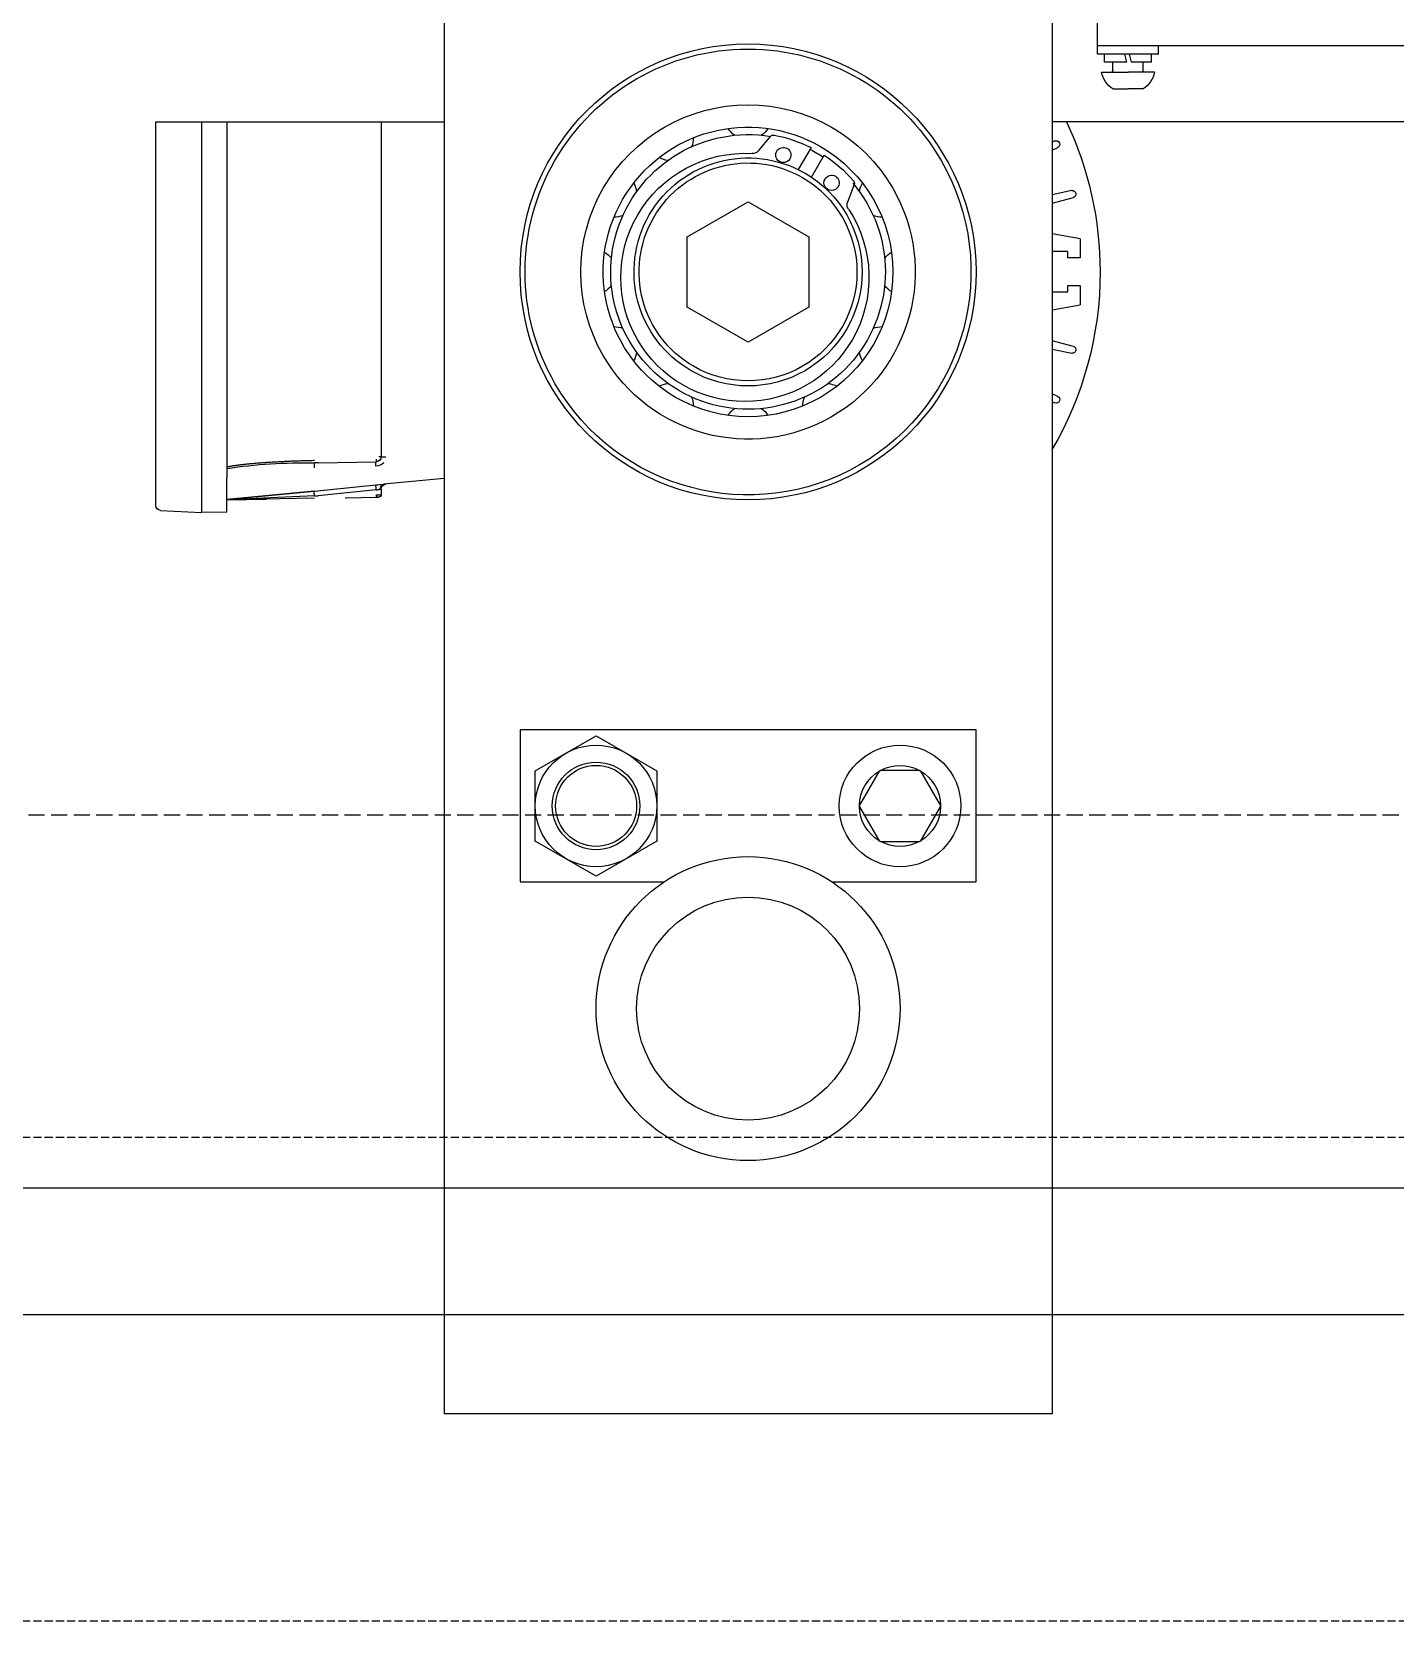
# Model space of a CAD drawing. Extents: x -1899985 to 1774885, y 556286 to 2175695.
# Drawn here: x -643906 to -643483.1, y 577357.5 to 577850.4 of the extents above; entities that cross this region are included whole.
import ezdxf

# ---------------------------------------------------------------- set-up
doc = ezdxf.new("R2010")
doc.units = 0
doc.header["$LTSCALE"] = 10
doc.header["$MEASUREMENT"] = 0
doc.linetypes.add('20剖面图$0$__DASH', pattern=[0.35, 0.25, -0.1])
doc.linetypes.add('20剖面图$0$DASH', pattern=[0.35, 0.25, -0.1])
for name, color, linetype in [('20剖面图$0$A-LIN-V', 9, 'Continuous'), ('20剖面图$0$EWHS5T6M-1', 7, 'Continuous'), ('20剖面图$0$EWHS5T6M-3', 7, 'Continuous'), ('20剖面图$0$FHSGH10105-主梁-06', 7, 'Continuous'), ('20剖面图$0$S-SB', 21, 'Continuous'), ('A-LIN-V', 9, 'Continuous')]:
    doc.layers.add(name, color=color, linetype=linetype)
doc.layers.add('20剖面图$0$A-加建区域', color=47, linetype='Continuous', plot=False)

# ---------------------------------------------------------------- blocks, each defined once
blk = doc.blocks.new('20剖面图$0$w432424324')
at = {"layer": '20剖面图$0$A-加建区域', "linetype": '20剖面图$0$DASH'}
for points in [[(-750464.66, 577507.45), (-768794.66, 577507.45)], [(-750464.66, 577357.45), (-768794.66, 577357.45)]]:
    blk.add_lwpolyline(points, dxfattribs=at)
blk = doc.blocks.new('20剖面图$0$吊车5')
at = {"color": 3}
blk.add_line((1561181.82, -79435.62), (1561092.41, -79435.62), dxfattribs=at)
at = {"layer": '20剖面图$0$EWHS5T6M-1', "color": 3, "linetype": 'Continuous'}
for p, q in [((1560903.83, -79435.62), (1560903.83, -79836.34)), ((1561092.41, -79435.62), (1561092.41, -79836.34)), ((1561111.89, -79435.62), (1561111.89, -79539.45)), ((1561159.82, -79435.62), (1561159.82, -79545.79)), ((1561167.68, -79435.62), (1561167.68, -79545.79)), ((1561181.82, -79545.79), (1561181.82, -79435.62)), ((1561181.82, -79545.79), (1561181.82, -79435.62)), ((1560902.91, -79441.52), (1560903.83, -79441.87)), ((1560903.83, -79444.34), (1560902.07, -79443.55)), ((1560897.73, -79456.91), (1560903.83, -79458.21)), ((1560903.83, -79460.82), (1560897.22, -79459.05)), ((1560998.12, -79460.37), (1560979.26, -79471.26)), ((1561016.98, -79471.26), (1560998.12, -79460.37)), ((1560895.11, -79471.89), (1560903.83, -79470.35)), ((1560895.11, -79471.89), (1560895.11, -79477.82)), ((1560979.26, -79471.26), (1560979.26, -79493.03)), ((1561016.98, -79493.03), (1561016.98, -79471.26)), ((1560895.11, -79477.82), (1560899.04, -79477.82)), ((1560899.04, -79475.82), (1560903.83, -79475.82)), ((1560899.04, -79475.82), (1560899.04, -79477.82)), ((1560895.11, -79486.47), (1560895.11, -79492.4)), ((1560895.11, -79486.47), (1560899.04, -79486.47)), ((1560899.04, -79486.47), (1560899.04, -79488.47)), ((1560903.83, -79493.94), (1560895.11, -79492.4)), ((1560899.04, -79488.47), (1560903.83, -79488.47)), ((1560979.26, -79493.03), (1560998.12, -79503.92)), ((1560998.12, -79503.92), (1561016.98, -79493.03)), ((1560897.22, -79505.24), (1560903.83, -79503.47)), ((1560903.83, -79506.08), (1560897.73, -79507.38)), ((1560902.07, -79520.74), (1560903.83, -79519.95)), ((1560903.83, -79522.42), (1560902.91, -79522.77)), ((1560903.83, -79537.26), (1560903.83, -79836.34)), ((1561111.89, -79539.45), (1561112.66, -79539.45)), ((1561131.44, -79541.34), (1561113.43, -79541.02)), ((1561131.44, -79541.34), (1561132.59, -79541.36)), ((1561092.41, -79546.22), (1561111.09, -79548.02)), ((1561092.41, -79546.22), (1561111.09, -79548.02)), ((1561159.82, -79556.65), (1561159.82, -79545.79)), ((1561167.68, -79545.79), (1561167.68, -79556.79)), ((1561181.82, -79554.56), (1561181.82, -79545.79)), ((1561181.82, -79554.56), (1561181.82, -79545.79)), ((1561111.09, -79548.02), (1561110.47, -79547.96)), ((1561110.47, -79547.96), (1561110.47, -79547.96)), ((1561111.09, -79548.02), (1561110.47, -79547.96)), ((1561110.47, -79547.96), (1561110.47, -79547.96)), ((1561111.89, -79549.52), (1561111.89, -79551.22)), ((1561113.43, -79549.75), (1561131.44, -79551.55)), ((1561132.71, -79550.11), (1561113.57, -79548.21)), ((1561132.71, -79550.11), (1561113.57, -79548.21)), ((1561132.59, -79551.6), (1561131.44, -79551.55)), ((1561132.59, -79551.6), (1561159.82, -79552.79)), ((1561159.82, -79552.71), (1561132.71, -79550.1)), ((1561132.71, -79550.1), (1561159.82, -79552.71)), ((1561159.82, -79552.71), (1561132.71, -79550.1)), ((1561132.71, -79550.1), (1561159.82, -79552.71)), ((1561113.43, -79552.02), (1561112.66, -79552.01)), ((1561112.66, -79552.01), (1561112.66, -79552.01)), ((1561112.66, -79552.01), (1561113.43, -79552.02)), ((1561122.93, -79552.19), (1561113.43, -79552.02)), ((1561122.79, -79552.19), (1561119.67, -79552.13)), ((1561123.05, -79552.19), (1561119.67, -79552.13)), ((1561132.59, -79552.36), (1561159.83, -79552.83)), ((1561159.83, -79552.83), (1561147.52, -79552.62)), ((1561159.82, -79556.65), (1561159.82, -79552.71)), ((1561159.82, -79556.65), (1561159.82, -79556.65)), ((1561159.82, -79556.65), (1561167.68, -79556.79)), ((1561159.82, -79556.65), (1561167.68, -79556.79)), ((1561159.82, -79556.65), (1561159.82, -79556.65)), ((1561159.82, -79556.65), (1561167.68, -79556.79)), ((1561159.82, -79556.65), (1561167.68, -79556.79)), ((1561180.33, -79556.13), (1561167.68, -79556.79)), ((1561180.33, -79556.13), (1561167.68, -79556.79)), ((1561180.33, -79556.13), (1561167.68, -79556.79)), ((1561180.33, -79556.13), (1561167.68, -79556.79)), ((1561167.68, -79556.79), (1561167.68, -79556.79)), ((1561167.68, -79556.79), (1561167.68, -79556.79))]:
    blk.add_line(p, q, dxfattribs=at)
for centre, radius, start, end in [((1560998.12, -79482.15), 109.21, 154.7877, 180), ((1560998.12, -79482.15), 109.21, 154.7877, 180), ((1560902.52, -79442.55), 1.1, 69, 246), ((1560897.5, -79457.99), 1.1, 78, 255), ((1560998.12, -79482.15), 109.21, 180, 210.3098), ((1560998.12, -79482.15), 109.21, 180, 210.3098), ((1560897.5, -79506.3), 1.1, 105, 282), ((1560902.52, -79521.74), 1.1, 114, 291), ((1561111.18, -80977.6), 1438.14, 89.97171, 90.02831), ((1561113.62, -79538.85), 3.54, 224.3744, 269.1688), ((1561113.46, -79539.45), 1.57, 180, 216.594), ((1561113.46, -79539.45), 1.57, 180, 269), ((1561113.47, -79539.44), 1.58, 216.7224, 268.8717), ((1561124.5, -79540.63), 11.07, 177.9665, 182.0335), ((1561135.66, -79705.9), 164.57, 81.5673, 91.0684), ((1561110.32, -79549.52), 1.57, 0.0067, 84.4934), ((1561110.32, -79549.52), 1.57, 0, 84.5), ((1561110.23, -79575.88), 27.88, 83.1236, 88.2406), ((1561110.23, -79575.88), 27.88, 83.1236, 88.2406), ((1561112.67, -79551.23), 0.784, 179.847, 269.153), ((1561112.67, -79551.23), 0.784, 179.8571, 269.1429), ((1561111.38, -79560.3), 10.76, 78.9856, 85.6242), ((1561084.07, -79546.37), 29.55, 353.4425, 356.447), ((1561124.69, -79551.63), 11.26, 178.0016, 181.9984), ((1561112.82, -79549.3), 19.9, 353.3641, 357.7081), ((1561180.25, -79554.56), 1.57, 273, 0), ((1561180.25, -79554.56), 1.57, 273, 0), ((1561180.25, -79554.56), 1.57, 273, 0), ((1561180.25, -79554.56), 1.57, 273, 0), ((1561045.26, -79647.77), 12.57, 0, 180), ((1561045.26, -79647.77), 12.57, 180, 0), ((1560998.12, -79710.62), 47.14, 90, 270), ((1560998.12, -79710.62), 47.14, 270, 90), ((1560998.12, -79710.62), 34.57, 90, 270), ((1560998.12, -79710.62), 34.57, 270, 90)]:
    blk.add_arc(centre, radius, start, end, dxfattribs=at)
for points, degree, knots in [([(1561113.57, -79542.39), (1561113.57, -79542.02), (1561113.56, -79541.67), (1561113.51, -79541.17), (1561113.47, -79541.03), (1561113.43, -79541.02)], 3, [0, 0, 0, 0, 0.5, 0.5, 1, 1, 1, 1]), ([(1561159.83, -79542.64), (1561159.43, -79542.55), (1561158.95, -79542.45), (1561156.64, -79541.99), (1561152.49, -79541.6), (1561148.36, -79541.2), (1561142.99, -79540.93), (1561138, -79540.68), (1561132.59, -79540.57)], 2, [0.1931582, 0.1931582, 0.1931582, 0.25, 0.25, 0.5, 0.5, 0.75, 0.75, 1, 1, 1]), ([(1561132.59, -79541.36), (1561132.63, -79541.38), (1561132.66, -79541.56), (1561132.71, -79542.13), (1561132.71, -79542.53), (1561132.71, -79542.93)], 3, [0, 0, 0, 0, 0.5, 0.5, 1, 1, 1, 1]), ([(1561112.2, -79549.58), (1561112.21, -79549.23), (1561112.12, -79548.82), (1561111.69, -79548.22), (1561111.38, -79548.04), (1561111.09, -79548.02)], 3, [0, 0, 0, 0, 0.497, 0.497, 1, 1, 1, 1]), ([(1561113.43, -79551.24), (1561113.03, -79551.23), (1561112.63, -79551.23), (1561112.06, -79551.23), (1561111.89, -79551.23), (1561111.89, -79551.22)], 3, [0, 0, 0, 0, 0.5, 0.5, 1, 1, 1, 1])]:
    blk.add_open_spline(points, degree=degree, knots=knots, dxfattribs=at)
at = {"layer": '20剖面图$0$EWHS5T6M-3', "color": 3, "linetype": 'Continuous'}
for p, q in [((1561092.41, -79349.19), (1561092.41, -79836.34)), ((1561092.41, -79349.19), (1561092.41, -79435.62)), ((1560889.69, -79412.05), (1560889.69, -79370.41)), ((1560903.83, -79393.19), (1560903.83, -79836.34)), ((1559975.12, -79412.05), (1560889.69, -79412.05)), ((1560870.83, -79414.57), (1560870.83, -79412.05)), ((1560889.69, -79414.57), (1560889.69, -79412.05)), ((1560870.83, -79414.57), (1560889.69, -79414.57)), ((1560872.96, -79417.08), (1560872.96, -79414.57)), ((1560872.96, -79417.08), (1560879.27, -79417.08)), ((1560875.55, -79419.83), (1560875.55, -79417.08)), ((1560879.95, -79414.57), (1560879.27, -79417.08)), ((1560880.58, -79417.08), (1560881.25, -79414.57)), ((1560880.58, -79417.08), (1560887.57, -79417.08)), ((1560884.98, -79419.83), (1560884.98, -79417.08)), ((1560887.57, -79417.08), (1560887.57, -79414.57)), ((1560872.01, -79420.22), (1560880.26, -79420.22)), ((1560888.51, -79420.22), (1560880.26, -79420.22)), ((1560875.55, -79425.41), (1560880.26, -79425.41)), ((1560884.98, -79425.41), (1560880.26, -79425.41)), ((1560883.89, -79425.41), (1560883.9, -79425.41)), ((1560994.85, -79444.58), (1560991.07, -79440.07)), ((1560978.44, -79452.77), (1560974.5, -79445.96)), ((1560978.59, -79443.6), (1560982.52, -79450.41)), ((1560965.21, -79455), (1560967.22, -79460.53)), ((1560903.83, -79537.26), (1560903.83, -79836.34)), ((1561092.41, -79546.22), (1561092.41, -79836.34)), ((1560927.41, -79624.19), (1561068.83, -79624.19)), ((1560927.41, -79671.34), (1560927.41, -79624.19)), ((1561068.83, -79624.19), (1561068.83, -79671.34)), ((1561045.26, -79625.99), (1561026.41, -79636.88)), ((1561064.12, -79636.88), (1561045.26, -79625.99)), ((1560938.41, -79647.54), (1560944.49, -79637)), ((1560944.63, -79636.77), (1560944.49, -79637)), ((1560944.89, -79636.77), (1560944.63, -79636.77)), ((1560944.89, -79636.77), (1560957.06, -79636.77)), ((1560957.33, -79636.77), (1560957.06, -79636.77)), ((1560957.46, -79637), (1560957.33, -79636.77)), ((1560957.46, -79637), (1560963.55, -79647.54)), ((1561026.41, -79636.88), (1561026.41, -79658.65)), ((1560938.41, -79647.54), (1560938.27, -79647.77)), ((1560938.27, -79647.77), (1560938.41, -79648)), ((1560944.49, -79658.54), (1560938.41, -79648)), ((1560963.55, -79648), (1560957.46, -79658.54)), ((1560963.68, -79647.77), (1560963.55, -79647.54)), ((1560963.55, -79648), (1560963.68, -79647.77)), ((1560944.49, -79658.54), (1560944.63, -79658.77)), ((1560944.63, -79658.77), (1560944.89, -79658.77)), ((1560957.06, -79658.77), (1560957.33, -79658.77)), ((1560957.33, -79658.77), (1560957.46, -79658.54)), ((1561026.41, -79658.65), (1561045.26, -79669.54)), ((1561045.26, -79669.54), (1561064.12, -79658.65)), ((1560972.06, -79671.34), (1560927.41, -79671.34)), ((1561068.83, -79671.34), (1561024.18, -79671.34)), ((1560903.83, -79836.34), (1560916.41, -79836.34)), ((1560903.83, -79836.34), (1561092.41, -79836.34)), ((1560916.41, -79836.34), (1561079.83, -79836.34)), ((1561079.83, -79836.34), (1561092.41, -79836.34))]:
    blk.add_line(p, q, dxfattribs=at)
for centre, radius, start, end in [((1560998.12, -79482.15), 70.71, 0, 180), ((1560998.12, -79482.15), 69.14, 330, 150), ((1560880.26, -79418.4), 8.45, 192.4855, 236.0883), ((1560875.16, -79419.83), 0.393, 270, 0), ((1560885.37, -79419.83), 0.393, 180, 270), ((1560880.26, -79418.4), 8.45, 303.9117, 347.5145), ((1560998.12, -79482.15), 51.86, 330, 150), ((1560998.12, -79482.15), 44.92, 300, 120), ((1560998.12, -79434.1), 7.07, 210.094, 233.3146), ((1560998.12, -79434.1), 7.07, 306.6854, 329.906), ((1560998.12, -79482.15), 44.92, 120, 300), ((1560998.12, -79482.15), 43.21, 100.8068, 116.8732), ((1560990.22, -79440.78), 1.1, 40, 100.8068), ((1560998.12, -79482.15), 42.59, 300, 99.4568), ((1561022.14, -79440.54), 7.07, 180, 203.3146), ((1560998.12, -79482.15), 69.14, 150, 330), ((1560998.12, -79482.15), 43.21, 123.1268, 139.1932), ((1560998.12, -79482.15), 42.59, 120, 123.173), ((1560998.12, -79482.15), 42.59, 116.827, 120), ((1560998.12, -79482.15), 35.36, 300, 120), ((1560987.17, -79445.89), 2.36, 30, 210), ((1560987.17, -79445.89), 2.36, 210, 30), ((1560996.65, -79443.06), 2.36, 220, 273.4354), ((1560999.1, -79483.85), 38.5, 30, 93.4354), ((1561022.14, -79440.54), 7.07, 276.6854, 299.906), ((1560998.12, -79482.15), 35.36, 120, 300), ((1560998.12, -79482.15), 33.79, 120, 300), ((1560972.2, -79454.53), 2.36, 30, 210), ((1560998.12, -79482.15), 33.79, 300, 120), ((1560998.12, -79482.15), 51.86, 150, 330), ((1560998.12, -79482.15), 42.59, 139.789, 300), ((1560956.51, -79458.12), 7.07, 6.6854, 29.906), ((1560966.24, -79454.62), 1.1, 139.1932, 200), ((1560972.2, -79454.53), 2.36, 210, 30), ((1561039.73, -79458.12), 7.07, 150.094, 173.3146), ((1560999.1, -79483.85), 38.5, 146.5646, 210), ((1560965.01, -79461.33), 2.36, 326.5646, 20), ((1560956.51, -79458.12), 7.07, 270.094, 293.3146), ((1560999.1, -79483.85), 38.5, 210, 30), ((1561039.73, -79458.12), 7.07, 246.6854, 269.906), ((1560950.07, -79482.15), 7.07, 36.6854, 59.906), ((1561046.17, -79482.15), 7.07, 120.094, 143.3146), ((1560998.12, -79482.15), 70.71, 180, 0), ((1560950.07, -79482.15), 7.07, 300.094, 323.3146), ((1561046.17, -79482.15), 7.07, 216.6854, 239.906), ((1560956.51, -79506.17), 7.07, 66.6854, 89.906), ((1561039.73, -79506.17), 7.07, 90.094, 113.3146), ((1560956.51, -79506.17), 7.07, 330.094, 353.3146), ((1561039.73, -79506.17), 7.07, 186.6854, 209.906), ((1560974.1, -79523.75), 7.07, 96.6854, 119.906), ((1561022.14, -79523.75), 7.07, 60.094, 83.3146), ((1560974.1, -79523.75), 7.07, 0.094, 23.3146), ((1561022.14, -79523.75), 7.07, 156.6854, 180), ((1560998.12, -79530.19), 7.07, 126.6854, 149.906), ((1560998.12, -79530.19), 7.07, 30.094, 53.3146), ((1560950.98, -79647.77), 18.86, 0, 180), ((1561045.26, -79647.77), 18.84, 90, 270), ((1561045.26, -79647.77), 18.84, 270, 90), ((1560950.98, -79647.77), 12.57, 61.045, 118.955), ((1561045.26, -79647.77), 13.59, 90, 270), ((1561045.26, -79647.77), 13.59, 270, 90), ((1560950.98, -79647.77), 12.57, 121.045, 178.955), ((1560950.98, -79647.77), 12.57, 1.045, 58.955), ((1557677.49, -79647.77), 3386.65, 359.81581, 0.18419), ((1560950.98, -79647.77), 18.86, 180, 0), ((1560950.98, -79647.77), 12.57, 181.045, 238.955), ((1560950.98, -79647.77), 12.57, 301.045, 358.955), ((1560950.98, -85424.3), 5765.54, 89.939518, 90.060482), ((1560950.98, -79647.77), 12.57, 241.045, 298.955)]:
    blk.add_arc(centre, radius, start, end, dxfattribs=at)
at = {"layer": '20剖面图$0$FHSGH10105-主梁-06', "color": 3, "linetype": 'Continuous'}
for p, q in [((1560582.06, -79435.62), (1560903.83, -79435.62)), ((1560785.97, -79435.62), (1560899.31, -79435.62)), ((1555503.32, -79766.34), (1563769.29, -79766.34)), ((1555299.54, -79805.62), (1563769.29, -79805.62))]:
    blk.add_line(p, q, dxfattribs=at)
blk = doc.blocks.new('20剖面图$0$w42432')
at = {"layer": '20剖面图$0$S-SB', "xscale": -1}
blk.add_blockref('20剖面图$0$吊车5', (899364.29, 657258.07), dxfattribs=at)
blk = doc.blocks.new('20剖面图')
at = {"layer": '20剖面图$0$A-加建区域', "linetype": '20剖面图$0$__DASH', "ltscale": 2}
blk.add_line((-592655, 577607.45), (-684013.93, 577607.45), dxfattribs=at)
at = {"layer": '20剖面图$0$A-LIN-V'}
for name, p in [('20剖面图$0$w432424324', (113484.66, 0)), ('20剖面图$0$w42432', (17950, 0))]:
    blk.add_blockref(name, p, dxfattribs=at)

msp = doc.modelspace()

# ---------------------------------------------------------------- block references
at = {"layer": 'A-LIN-V'}
msp.add_blockref('20剖面图', (0, 0), dxfattribs=at)

doc.saveas('drawing.dxf')
